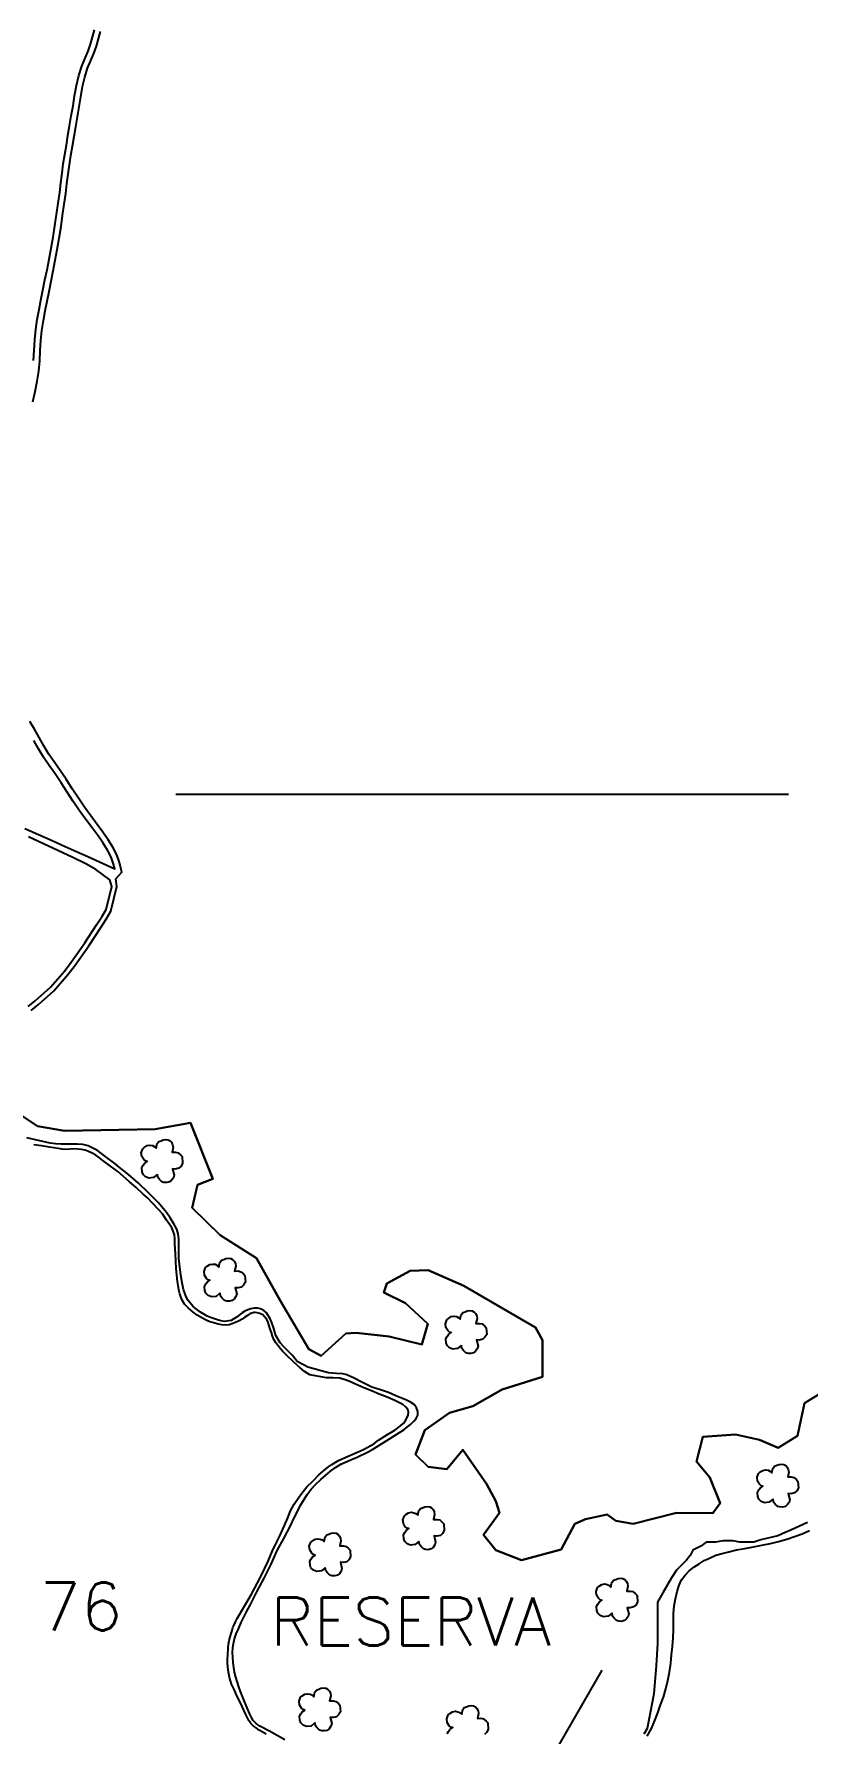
# Model space of a CAD drawing. Extents: x 739818 to 746118, y 7816232 to 7825142.
# Drawn here: x 742531 to 743156, y 7821242 to 7822615 of the extents above; entities that cross this region are included whole.
import ezdxf

# ---------------------------------------------------------------- set-up
doc = ezdxf.new("R2010")
doc.units = 0
doc.header["$MEASUREMENT"] = 0
doc.linetypes.add('CONTINUO', pattern=[0])
doc.linetypes.add('TRACO-PONTO', pattern=[94, 80, -7, 0, -7])
doc.layers.add('0114001148', color=1, linetype='Continuous', lineweight=25)
doc.layers.add('TEXTO_DIVERSOS', color=7, linetype='Continuous', lineweight=5)
for name, color, linetype in [('0114001148043', 5, 'Continuous'), ('0114001148044', 5, 'Continuous'), ('0114001148064', 5, 'Continuous'), ('0114001148076', 5, 'Continuous'), ('_SIMBOLO ARVORE', 118, 'Continuous'), ('MALHA', 8, 'Continuous'), ('REDE_DE_LUZ', 6, 'Continuous'), ('RESERVA', 3, 'Continuous'), ('TEXTO_NUN_TAL', 7, 'Continuous')]:
    doc.layers.add(name, color=color, linetype=linetype)
doc.styles.add('Simplex', font='simplex.shx')

msp = doc.modelspace()

# ---------------------------------------------------------------- linework, layer by layer
at = {"layer": '0114001148', "linetype": 'Continuous'}
for points in [[(742530, 7822317.4), (742532, 7822325.7), (742533.6, 7822334), (742534.8, 7822342.1), (742535.6, 7822350.4), (742536, 7822358.7), (742536.5, 7822366.9), (742537.3, 7822375), (742538.5, 7822383), (742540, 7822390.8), (742541.5, 7822398.6), (742543.1, 7822406.6), (742544.7, 7822414.8), (742546.4, 7822423.2), (742548, 7822431.7), (742549.7, 7822440.5), (742551.3, 7822449.6), (742552.8, 7822458.9), (742554.1, 7822468), (742555.4, 7822477.1), (742556.6, 7822485.7), (742557.6, 7822493.8), (742558.6, 7822501.3), (742559.6, 7822508.8), (742560.7, 7822516.3), (742562, 7822523.9), (742563.4, 7822531.6), (742564.7, 7822539.6), (742566, 7822547.6), (742567.4, 7822555.6), (742568.8, 7822563.8), (742570.2, 7822572), (742572, 7822579.7), (742574.3, 7822586.8), (742576.8, 7822593), (742579.2, 7822598.9), (742581.4, 7822604.7), (742583.2, 7822610.7), (742584.7, 7822616.6)], [(742528.6, 7821825.6), (742534.5, 7821830.3), (742547, 7821841.5), (742558.6, 7821854.9), (742564.3, 7821862.2), (742575.4, 7821877.8), (742585, 7821892.5), (742589.2, 7821899.2), (742593.1, 7821905.7), (742598, 7821925.6), (742597.1, 7821931.9), (742601.9, 7821937.4), (742601.5, 7821939.3), (742600, 7821945.2), (742597.9, 7821951.4), (742594.8, 7821957.5), (742591, 7821963.5), (742586.7, 7821969.5), (742582, 7821975.9), (742577, 7821982.7), (742571.9, 7821989.8), (742566.8, 7821997.1), (742561.9, 7822004.7), (742557, 7822012.3), (742552.1, 7822019.5), (742547.2, 7822026.3), (742542.8, 7822032.9), (742538.9, 7822039.4), (742535.2, 7822046.1), (742531.4, 7822052.7), (742527.6, 7822059.1)]]:
    msp.add_lwpolyline(points, dxfattribs=at)
at = {"layer": '0114001148', "linetype": 'ByBlock'}
msp.add_lwpolyline([(743174.7, 7821521), (743153.7, 7821508.1), (743148.1, 7821481.7), (743132.4, 7821472.1), (743117.5, 7821478.5), (743097.9, 7821482.9), (743071.5, 7821480.9), (743066.5, 7821461), (743077.3, 7821448), (743085.6, 7821427.5), (743079.8, 7821419.3), (743050.4, 7821419.7), (743015.3, 7821410.7), (743001.4, 7821413.1), (742994.4, 7821418.3), (742976.8, 7821414.4), (742968, 7821410.7), (742957, 7821390), (742925, 7821381.4), (742904.3, 7821389.4), (742894.4, 7821401.8), (742907.2, 7821419.5), (742904.2, 7821429.1), (742896.8, 7821443.1), (742877.6, 7821470.5), (742864.7, 7821454.9), (742849.6, 7821456.8), (742839.3, 7821466.7), (742846.8, 7821486.4), (742866.8, 7821500.4), (742885.8, 7821505.9), (742909.3, 7821519.3), (742942.1, 7821529.6), (742942, 7821559.1), (742936.4, 7821569.4), (742878.5, 7821602.9), (742849.6, 7821615.7), (742834.9, 7821615), (742816.1, 7821605), (742813.7, 7821597.7), (742831.2, 7821588.9), (742849.4, 7821572.2), (742844.4, 7821555.5), (742818, 7821562), (742791.4, 7821565.1), (742782.9, 7821564.5), (742763.2, 7821546.5), (742753, 7821551.7), (742729.8, 7821591.1), (742710.9, 7821625.3), (742681.5, 7821643.9), (742658.8, 7821666), (742663, 7821684.6), (742675.5, 7821689.4), (742657.5, 7821734.7), (742629, 7821729.6), (742555.7, 7821728.2), (742533.9, 7821731.9), (742511.1, 7821747)], dxfattribs=at)
at = {"layer": '0114001148043', "linetype": 'Continuous'}
for points in [[(742530.6, 7822350.7), (742531, 7822359), (742531.5, 7822367.3), (742532.3, 7822375.7), (742533.6, 7822383.9), (742535.1, 7822391.8), (742536.6, 7822399.6), (742538.2, 7822407.5), (742539.8, 7822415.8), (742541.5, 7822424.1), (742543.1, 7822432.6), (742544.8, 7822441.4), (742546.4, 7822450.4), (742547.8, 7822459.6), (742549.1, 7822468.7), (742550.4, 7822477.8), (742551.7, 7822486.4), (742552.7, 7822494.4), (742553.6, 7822502), (742554.6, 7822509.5), (742555.8, 7822517.1), (742557.1, 7822524.8), (742558.4, 7822532.4), (742559.7, 7822540.4), (742561.1, 7822548.5), (742562.5, 7822556.5), (742563.8, 7822564.6), (742565.3, 7822572.9), (742567.1, 7822581.1), (742569.6, 7822588.5), (742572.2, 7822595), (742574.6, 7822600.7), (742576.6, 7822606.3), (742578.3, 7822612), (742579.9, 7822617.9)], [(742523.4, 7821972.6), (742534.6, 7821967.7), (742545.6, 7821962.8), (742556.1, 7821958.1), (742565.8, 7821953.7), (742574.4, 7821949.9), (742596.2, 7821939.9), (742596.2, 7821939.9), (742595.2, 7821943.8), (742593.3, 7821949.4), (742590.4, 7821955.1), (742586.8, 7821960.7), (742582.7, 7821966.6), (742578, 7821973), (742572.9, 7821979.7), (742567.8, 7821986.9), (742562.6, 7821994.4), (742557.7, 7822002), (742552.9, 7822009.5), (742548, 7822016.7), (742543.1, 7822023.5), (742538.5, 7822030.2), (742534.5, 7822036.9), (742530.8, 7822043.7)]]:
    msp.add_lwpolyline(points, dxfattribs=at)
at = {"layer": '0114001148044', "linetype": 'CONTINUO'}
msp.add_lwpolyline([(742526.2, 7821828.8), (742531.9, 7821833.4), (742544.2, 7821844.3), (742555.5, 7821857.4), (742561.1, 7821864.6), (742572.1, 7821880.1), (742581.6, 7821894.7), (742585.8, 7821901.3), (742589.4, 7821907.2), (742593.9, 7821925.6), (742592.3, 7821931.2), (742580.8, 7821939.3), (742572.8, 7821944), (742562.4, 7821949.2), (742526.6, 7821965.7)], dxfattribs=at)
at = {"layer": '0114001148064'}
msp.add_lwpolyline([(743026.5, 7821239.2), (743030, 7821245.3), (743032.9, 7821251.8), (743035.3, 7821258.1), (743037.5, 7821264.4), (743039.7, 7821270.6), (743041.7, 7821277.3), (743043.4, 7821284.1), (743044.7, 7821290.9), (743045.6, 7821298), (743046.3, 7821304.9), (743047, 7821311.7), (743047.6, 7821318.5), (743048, 7821325.3), (743048, 7821332), (743047.9, 7821338.3), (743048.5, 7821344.4), (743049.6, 7821350.2), (743050.9, 7821355.9), (743052.4, 7821361.1), (743054.4, 7821365.5), (743057.2, 7821369.2), (743060.6, 7821372.6), (743064.4, 7821375.7), (743068.5, 7821378.4), (743072.8, 7821381), (743077.4, 7821383.3), (743082.2, 7821385.3), (743087.3, 7821386.8), (743092.7, 7821388.2), (743098.9, 7821389.6), (743105.6, 7821390.8), (743112.5, 7821392.2), (743119.4, 7821393.5), (743126.2, 7821394.8), (743132.8, 7821396.5), (743139.4, 7821398.3), (743145.7, 7821400.5), (743151.8, 7821402.7), (743157.7, 7821405.4)], dxfattribs=at)
at = {"layer": '0114001148076', "linetype": 'ByBlock'}
msp.add_lwpolyline([(742718.7, 7821240.8), (742712.9, 7821244.1), (742710.4, 7821245.8), (742708.2, 7821247.5), (742706.3, 7821249.4), (742704.6, 7821251.7), (742703.2, 7821254.5), (742701.9, 7821257.3), (742700.6, 7821260.2), (742697.8, 7821266.1), (742695.2, 7821271.2), (742692.9, 7821276.2), (742690.7, 7821281.1), (742689.7, 7821283.7), (742689, 7821286.6), (742688.5, 7821289.5), (742688, 7821292.4), (742687.6, 7821295.3), (742687.4, 7821298.3), (742687.4, 7821301.4), (742687.6, 7821304.5), (742688, 7821310.4), (742688.3, 7821313.5), (742688.7, 7821316.4), (742689.4, 7821319.3), (742690.2, 7821322), (742691, 7821324.6), (742691.8, 7821326.9), (742692.8, 7821329.2), (742693.9, 7821331.5), (742695.2, 7821334.1), (742696.8, 7821337), (742698.6, 7821340), (742702.1, 7821346.1), (742706.7, 7821353.9), (742711.5, 7821362.9), (742714.9, 7821369.2), (742720.2, 7821380.6), (742723.4, 7821388.3), (742727.2, 7821396.1), (742729.6, 7821401), (742733.5, 7821409.3), (742736, 7821415.6), (742738.4, 7821421.3), (742741.3, 7821426.5), (742742.9, 7821429), (742746.7, 7821434.4), (742751.5, 7821440.6), (742756.5, 7821445.5), (742761.1, 7821450.4), (742766.5, 7821454.9), (742769.1, 7821456.8), (742771.7, 7821458.6), (742777, 7821461.8), (742782.6, 7821464.4), (742791, 7821468), (742797.2, 7821470.8), (742805.6, 7821475.4), (742809.5, 7821478.2), (742816.8, 7821483), (742822.6, 7821486.4), (742827.3, 7821489.9), (742829.4, 7821491.7), (742831.1, 7821493.7), (742832.4, 7821496), (742833.4, 7821498.4), (742833.7, 7821500.8), (742833.2, 7821503.1), (742831.6, 7821505.1), (742829, 7821507), (742825.9, 7821508.7), (742822.7, 7821510.3), (742816.3, 7821513.1), (742808.7, 7821516), (742805, 7821517.5), (742797.5, 7821520.5), (742790.4, 7821523.7), (742787.2, 7821525.2), (742784, 7821526.6), (742778.1, 7821528.4), (742772.6, 7821528.7), (742767.5, 7821528.8), (742754, 7821531.1), (742749.6, 7821533.9), (742745.9, 7821537), (742741.2, 7821541.1), (742734.5, 7821547.6), (742732.2, 7821549.9), (742730.2, 7821552.1), (742728.2, 7821554.4), (742726.4, 7821556.9), (742724.9, 7821559.6), (742723.7, 7821562.4), (742722.8, 7821565.2), (742721.9, 7821567.9), (742720.3, 7821573.4), (742719.2, 7821575.7), (742717.6, 7821577.7), (742715.8, 7821579.5), (742713.6, 7821580.7), (742711.3, 7821581.3), (742709.7, 7821581.5), (742708.8, 7821581.5), (742706.9, 7821581), (742705.3, 7821580.3), (742703.5, 7821579.1), (742701.4, 7821577.7), (742699.1, 7821576.1), (742696.7, 7821574.8), (742694.4, 7821573.7), (742691.7, 7821572.6), (742688.7, 7821571.6), (742685.7, 7821571.2), (742682.7, 7821571.4), (742679.7, 7821572), (742676.4, 7821573), (742673.2, 7821574), (742670, 7821575.3), (742666.5, 7821577.1), (742662.9, 7821579.2), (742659.3, 7821581.9), (742655.7, 7821585.1), (742652.7, 7821588.3), (742650.8, 7821591.4), (742649.6, 7821594), (742648.7, 7821596.6), (742648, 7821599.8), (742647.4, 7821603.2), (742647, 7821606.6), (742645.8, 7821617), (742645.2, 7821628.9), (742644.9, 7821637), (742644.8, 7821640.9), (742644.4, 7821644.3), (742643.5, 7821647.3), (742642.3, 7821649.9), (742640.8, 7821652.2), (742638, 7821656.2), (742634.7, 7821661.1), (742631.4, 7821664.9), (742627, 7821669.6), (742622.3, 7821674.4), (742619.3, 7821677.1), (742613.6, 7821682.4), (742608.2, 7821687.1), (742598.7, 7821695.4), (742592.8, 7821699.7), (742586.7, 7821704.3), (742583.9, 7821706.5), (742581, 7821708.5), (742578, 7821710.1), (742575, 7821711.5), (742572.2, 7821712.5), (742569.4, 7821713.2), (742566.3, 7821713.5), (742563.3, 7821713.6), (742557.3, 7821713.3), (742553.8, 7821713.5), (742550.4, 7821714.1), (742547.1, 7821714.6), (742543.6, 7821715), (742536.9, 7821716.1), (742530.7, 7821717)], dxfattribs=at)
at = {"layer": '_SIMBOLO ARVORE', "linetype": 'CONTINUO'}
for points in [[(742630.6, 7821693, 0), (742627.6, 7821690.5, 0), (742623.8, 7821690.1, 0), (742621, 7821691.1, 0), (742619.1, 7821693, 0), (742618.3, 7821695.2, 0), (742618.1, 7821698.4, 0), (742619.1, 7821700.4, 0), (742620.2, 7821701.9, 0), (742622.4, 7821703.4, 0), (742621, 7821703.9, 0), (742619.6, 7821705, 0), (742618, 7821707.6, 0), (742617.7, 7821710.6, 0), (742618.9, 7821713.8, 0), (742620.1, 7821714.9, 0), (742622.4, 7821716.3, 0), (742624.7, 7821716.6, 0), (742626.6, 7821716.4, 0), (742628.1, 7821715.7, 0), (742629.7, 7821714.2, 0), (742630.2, 7821717, 0), (742630.6, 7821718.1, 0), (742631.9, 7821719.6, 0), (742633.7, 7821720.3, 0), (742635.4, 7821721.1, 0), (742637.4, 7821721.3, 0), (742639.3, 7821721, 0), (742640.9, 7821720.2, 0), (742642, 7821719, 0), (742643, 7821717, 0), (742643.4, 7821714.8, 0), (742642.5, 7821710.9, 0), (742645.2, 7821711, 0), (742647.5, 7821710.4, 0), (742649.6, 7821708.7, 0), (742650.8, 7821707.4, 0), (742651.1, 7821702, 0), (742649.8, 7821699.6, 0), (742648, 7821698, 0), (742645.3, 7821697.3, 0), (742642.9, 7821697.5, 0), (742644.2, 7821692.5, 0), (742643.6, 7821690.3, 0), (742642.1, 7821688.3, 0), (742640.5, 7821687, 0), (742638.3, 7821686.5, 0), (742636, 7821686.6, 0), (742634.3, 7821687.1, 0), (742632.4, 7821689, 0), (742631.1, 7821690.7, 0), (742630.7, 7821693.3, 0)], [(742681.2, 7821597.1, 0), (742678.2, 7821594.5, 0), (742674.4, 7821594.1, 0), (742671.7, 7821595.2, 0), (742669.8, 7821597.1, 0), (742669, 7821599.2, 0), (742668.7, 7821602.4, 0), (742669.8, 7821604.5, 0), (742670.9, 7821606, 0), (742673.1, 7821607.5, 0), (742671.7, 7821607.9, 0), (742670.3, 7821609, 0), (742668.7, 7821611.6, 0), (742668.4, 7821614.6, 0), (742669.6, 7821617.8, 0), (742670.8, 7821619, 0), (742673, 7821620.3, 0), (742675.4, 7821620.6, 0), (742677.3, 7821620.4, 0), (742678.8, 7821619.7, 0), (742680.4, 7821618.2, 0), (742680.9, 7821621, 0), (742681.3, 7821622.1, 0), (742682.5, 7821623.7, 0), (742684.3, 7821624.3, 0), (742686.1, 7821625.1, 0), (742688.1, 7821625.3, 0), (742690, 7821625, 0), (742691.5, 7821624.2, 0), (742692.7, 7821623, 0), (742693.7, 7821621, 0), (742694, 7821618.8, 0), (742693.1, 7821614.9, 0), (742695.9, 7821615, 0), (742698.1, 7821614.4, 0), (742700.3, 7821612.8, 0), (742701.4, 7821611.4, 0), (742701.8, 7821606, 0), (742700.4, 7821603.6, 0), (742698.7, 7821602, 0), (742695.9, 7821601.3, 0), (742693.5, 7821601.5, 0), (742694.8, 7821596.5, 0), (742694.2, 7821594.4, 0), (742692.8, 7821592.3, 0), (742691.2, 7821591.1, 0), (742688.9, 7821590.5, 0), (742686.7, 7821590.6, 0), (742685, 7821591.1, 0), (742683.1, 7821593, 0), (742681.7, 7821594.7, 0), (742681.3, 7821597.3, 0)], [(742876.3, 7821554.8, 0), (742873.3, 7821552.3, 0), (742869.5, 7821551.8, 0), (742866.8, 7821552.9, 0), (742864.9, 7821554.8, 0), (742864.1, 7821557, 0), (742863.8, 7821560.2, 0), (742864.9, 7821562.2, 0), (742866, 7821563.7, 0), (742868.2, 7821565.2, 0), (742866.8, 7821565.7, 0), (742865.4, 7821566.8, 0), (742863.8, 7821569.4, 0), (742863.5, 7821572.4, 0), (742864.7, 7821575.6, 0), (742865.9, 7821576.7, 0), (742868.1, 7821578.1, 0), (742870.5, 7821578.4, 0), (742872.4, 7821578.1, 0), (742873.9, 7821577.4, 0), (742875.5, 7821576, 0), (742876, 7821578.8, 0), (742876.4, 7821579.9, 0), (742877.6, 7821581.4, 0), (742879.4, 7821582.1, 0), (742881.2, 7821582.9, 0), (742883.2, 7821583.1, 0), (742885.1, 7821582.8, 0), (742886.6, 7821582, 0), (742887.8, 7821580.7, 0), (742888.8, 7821578.8, 0), (742889.1, 7821576.6, 0), (742888.2, 7821572.7, 0), (742891, 7821572.7, 0), (742893.2, 7821572.2, 0), (742895.4, 7821570.5, 0), (742896.5, 7821569.2, 0), (742896.9, 7821563.8, 0), (742895.5, 7821561.4, 0), (742893.8, 7821559.8, 0), (742891, 7821559.1, 0), (742888.6, 7821559.3, 0), (742889.9, 7821554.3, 0), (742889.3, 7821552.1, 0), (742887.9, 7821550.1, 0), (742886.3, 7821548.8, 0), (742884, 7821548.3, 0), (742881.8, 7821548.4, 0), (742880.1, 7821548.9, 0), (742878.2, 7821550.8, 0), (742876.8, 7821552.5, 0), (742876.4, 7821555.1, 0)], [(743128.3, 7821430.7, 0), (743125.3, 7821428.2, 0), (743121.5, 7821427.7, 0), (743118.8, 7821428.8, 0), (743116.8, 7821430.7, 0), (743116, 7821432.9, 0), (743115.8, 7821436.1, 0), (743116.9, 7821438.1, 0), (743118, 7821439.6, 0), (743120.2, 7821441.1, 0), (743118.8, 7821441.5, 0), (743117.4, 7821442.7, 0), (743115.8, 7821445.2, 0), (743115.5, 7821448.3, 0), (743116.6, 7821451.4, 0), (743117.9, 7821452.6, 0), (743120.1, 7821453.9, 0), (743122.5, 7821454.3, 0), (743124.3, 7821454, 0), (743125.8, 7821453.3, 0), (743127.5, 7821451.8, 0), (743128, 7821454.6, 0), (743128.4, 7821455.7, 0), (743129.6, 7821457.3, 0), (743131.4, 7821458, 0), (743133.2, 7821458.7, 0), (743135.2, 7821458.9, 0), (743137.1, 7821458.7, 0), (743138.6, 7821457.8, 0), (743139.7, 7821456.6, 0), (743140.7, 7821454.7, 0), (743141.1, 7821452.5, 0), (743140.2, 7821448.6, 0), (743142.9, 7821448.6, 0), (743145.2, 7821448.1, 0), (743147.3, 7821446.4, 0), (743148.5, 7821445, 0), (743148.8, 7821439.7, 0), (743147.5, 7821437.3, 0), (743145.8, 7821435.7, 0), (743143, 7821434.9, 0), (743140.6, 7821435.1, 0), (743141.9, 7821430.1, 0), (743141.3, 7821428, 0), (743139.8, 7821426, 0), (743138.3, 7821424.7, 0), (743136, 7821424.1, 0), (743133.7, 7821424.3, 0), (743132.1, 7821424.7, 0), (743130.1, 7821426.6, 0), (743128.8, 7821428.3, 0), (743128.4, 7821430.9, 0)], [(742842, 7821396.4, 0), (742839, 7821393.9, 0), (742835.2, 7821393.4, 0), (742832.5, 7821394.5, 0), (742830.6, 7821396.4, 0), (742829.8, 7821398.6, 0), (742829.5, 7821401.8, 0), (742830.6, 7821403.8, 0), (742831.7, 7821405.3, 0), (742833.9, 7821406.8, 0), (742832.5, 7821407.2, 0), (742831.1, 7821408.4, 0), (742829.5, 7821410.9, 0), (742829.2, 7821414, 0), (742830.4, 7821417.2, 0), (742831.6, 7821418.3, 0), (742833.8, 7821419.7, 0), (742836.2, 7821420, 0), (742838.1, 7821419.7, 0), (742839.6, 7821419, 0), (742841.2, 7821417.6, 0), (742841.7, 7821420.4, 0), (742842.1, 7821421.5, 0), (742843.3, 7821423, 0), (742845.1, 7821423.7, 0), (742846.9, 7821424.5, 0), (742848.9, 7821424.6, 0), (742850.8, 7821424.4, 0), (742852.3, 7821423.6, 0), (742853.5, 7821422.3, 0), (742854.4, 7821420.4, 0), (742854.8, 7821418.2, 0), (742853.9, 7821414.3, 0), (742856.7, 7821414.3, 0), (742858.9, 7821413.8, 0), (742861, 7821412.1, 0), (742862.2, 7821410.7, 0), (742862.6, 7821405.4, 0), (742861.2, 7821403, 0), (742859.5, 7821401.4, 0), (742856.7, 7821400.6, 0), (742854.3, 7821400.9, 0), (742855.6, 7821395.8, 0), (742855, 7821393.7, 0), (742853.6, 7821391.7, 0), (742852, 7821390.4, 0), (742849.7, 7821389.8, 0), (742847.5, 7821390, 0), (742845.8, 7821390.5, 0), (742843.8, 7821392.4, 0), (742842.5, 7821394.1, 0), (742842.1, 7821396.7, 0)], [(742766.3, 7821375.1, 0), (742763.3, 7821372.6, 0), (742759.5, 7821372.2, 0), (742756.8, 7821373.2, 0), (742754.8, 7821375.1, 0), (742754.1, 7821377.3, 0), (742753.8, 7821380.5, 0), (742754.9, 7821382.5, 0), (742756, 7821384, 0), (742758.2, 7821385.5, 0), (742756.8, 7821386, 0), (742755.4, 7821387.1, 0), (742753.8, 7821389.7, 0), (742753.5, 7821392.7, 0), (742754.7, 7821395.9, 0), (742755.9, 7821397, 0), (742758.1, 7821398.4, 0), (742760.5, 7821398.7, 0), (742762.4, 7821398.4, 0), (742763.9, 7821397.7, 0), (742765.5, 7821396.3, 0), (742766, 7821399.1, 0), (742766.4, 7821400.2, 0), (742767.6, 7821401.7, 0), (742769.4, 7821402.4, 0), (742771.2, 7821403.2, 0), (742773.2, 7821403.4, 0), (742775.1, 7821403.1, 0), (742776.6, 7821402.3, 0), (742777.7, 7821401.1, 0), (742778.7, 7821399.1, 0), (742779.1, 7821396.9, 0), (742778.2, 7821393, 0), (742781, 7821393, 0), (742783.2, 7821392.5, 0), (742785.3, 7821390.8, 0), (742786.5, 7821389.5, 0), (742786.8, 7821384.1, 0), (742785.5, 7821381.7, 0), (742783.8, 7821380.1, 0), (742781, 7821379.4, 0), (742778.6, 7821379.6, 0), (742779.9, 7821374.6, 0), (742779.3, 7821372.4, 0), (742777.9, 7821370.4, 0), (742776.3, 7821369.1, 0), (742774, 7821368.6, 0), (742771.8, 7821368.7, 0), (742770.1, 7821369.2, 0), (742768.1, 7821371.1, 0), (742766.8, 7821372.8, 0), (742766.4, 7821375.4, 0)], [(742998.2, 7821338.5, 0), (742995.2, 7821336, 0), (742991.4, 7821335.5, 0), (742988.6, 7821336.6, 0), (742986.7, 7821338.5, 0), (742985.9, 7821340.6, 0), (742985.7, 7821343.9, 0), (742986.7, 7821345.9, 0), (742987.8, 7821347.4, 0), (742990, 7821348.9, 0), (742988.6, 7821349.3, 0), (742987.3, 7821350.5, 0), (742985.6, 7821353, 0), (742985.3, 7821356.1, 0), (742986.5, 7821359.2, 0), (742987.7, 7821360.4, 0), (742990, 7821361.7, 0), (742992.3, 7821362.1, 0), (742994.2, 7821361.8, 0), (742995.7, 7821361.1, 0), (742997.3, 7821359.6, 0), (742997.8, 7821362.4, 0), (742998.2, 7821363.5, 0), (742999.5, 7821365.1, 0), (743001.3, 7821365.7, 0), (743003.1, 7821366.5, 0), (743005, 7821366.7, 0), (743006.9, 7821366.4, 0), (743008.5, 7821365.6, 0), (743009.6, 7821364.4, 0), (743010.6, 7821362.4, 0), (743011, 7821360.3, 0), (743010.1, 7821356.4, 0), (743012.8, 7821356.4, 0), (743015.1, 7821355.9, 0), (743017.2, 7821354.2, 0), (743018.4, 7821352.8, 0), (743018.7, 7821347.5, 0), (743017.4, 7821345.1, 0), (743015.6, 7821343.5, 0), (743012.9, 7821342.7, 0), (743010.5, 7821342.9, 0), (743011.8, 7821337.9, 0), (743011.2, 7821335.8, 0), (743009.7, 7821333.7, 0), (743008.1, 7821332.5, 0), (743005.9, 7821331.9, 0), (743003.6, 7821332.1, 0), (743001.9, 7821332.5, 0), (743000, 7821334.4, 0), (742998.7, 7821336.1, 0), (742998.3, 7821338.7, 0)], [(742758, 7821249.8, 0), (742755, 7821247.3, 0), (742751.2, 7821246.8, 0), (742748.5, 7821247.9, 0), (742746.6, 7821249.8, 0), (742745.8, 7821252, 0), (742745.6, 7821255.2, 0), (742746.6, 7821257.2, 0), (742747.7, 7821258.7, 0), (742749.9, 7821260.2, 0), (742748.5, 7821260.7, 0), (742747.1, 7821261.8, 0), (742745.5, 7821264.4, 0), (742745.2, 7821267.4, 0), (742746.4, 7821270.6, 0), (742747.6, 7821271.7, 0), (742749.8, 7821273.1, 0), (742752.2, 7821273.4, 0), (742754.1, 7821273.1, 0), (742755.6, 7821272.4, 0), (742757.2, 7821271, 0), (742757.7, 7821273.8, 0), (742758.1, 7821274.9, 0), (742759.3, 7821276.4, 0), (742761.1, 7821277.1, 0), (742762.9, 7821277.9, 0), (742764.9, 7821278.1, 0), (742766.8, 7821277.8, 0), (742768.3, 7821277, 0), (742769.5, 7821275.7, 0), (742770.5, 7821273.8, 0), (742770.8, 7821271.6, 0), (742769.9, 7821267.7, 0), (742772.7, 7821267.7, 0), (742774.9, 7821267.2, 0), (742777.1, 7821265.5, 0), (742778.2, 7821264.2, 0), (742778.6, 7821258.8, 0), (742777.2, 7821256.4, 0), (742775.5, 7821254.8, 0), (742772.7, 7821254.1, 0), (742770.3, 7821254.3, 0), (742771.6, 7821249.3, 0), (742771, 7821247.1, 0), (742769.6, 7821245.1, 0), (742768, 7821243.8, 0), (742765.7, 7821243.3, 0), (742763.5, 7821243.4, 0), (742761.8, 7821243.9, 0), (742759.9, 7821245.8, 0), (742758.5, 7821247.5, 0), (742758.1, 7821250.1, 0)], [(742865, 7821241, 0), (742866.1, 7821243, 0), (742867.2, 7821244.5, 0), (742869.4, 7821246, 0), (742868, 7821246.5, 0), (742866.6, 7821247.6, 0), (742865, 7821250.2, 0), (742864.7, 7821253.2, 0), (742865.8, 7821256.4, 0), (742867.1, 7821257.5, 0), (742869.3, 7821258.9, 0), (742871.7, 7821259.2, 0), (742873.6, 7821258.9, 0), (742875, 7821258.2, 0), (742876.7, 7821256.8, 0), (742877.2, 7821259.6, 0), (742877.6, 7821260.7, 0), (742878.8, 7821262.2, 0), (742880.6, 7821262.9, 0), (742882.4, 7821263.7, 0), (742884.4, 7821263.9, 0), (742886.3, 7821263.6, 0), (742887.8, 7821262.8, 0), (742888.9, 7821261.6, 0), (742889.9, 7821259.6, 0), (742890.3, 7821257.4, 0), (742889.4, 7821253.5, 0), (742892.1, 7821253.6, 0), (742894.4, 7821253, 0), (742896.5, 7821251.3, 0), (742897.7, 7821250, 0), (742898, 7821244.6, 0), (742896.7, 7821242.2, 0), (742895, 7821240.6, 0)]]:
    msp.add_polyline3d(points, dxfattribs=at)
at = {"layer": 'MALHA', "linetype": 'ByBlock'}
msp.add_lwpolyline([(743140.8, 7822000), (742645.7, 7822000)], dxfattribs=at)
at = {"layer": 'REDE_DE_LUZ', "linetype": 'TRACO-PONTO'}
msp.add_lwpolyline([(742990, 7821292.5), (742775.5, 7820919.8), (742764.5, 7820913.6), (742645.6, 7820952.1), (742532.2, 7820989.9), (742411.2, 7821027.4), (742309.4, 7821005.4), (742197.3, 7820978.4), (741976.5, 7820925.4)], dxfattribs=at)
at = {"layer": 'RESERVA'}
for points in [[(742511.1, 7821747), (742533.9, 7821731.9), (742555.7, 7821728.2), (742629, 7821729.6), (742657.5, 7821734.7), (742675.5, 7821689.4), (742663, 7821684.6), (742658.8, 7821666), (742681.5, 7821643.9), (742710.9, 7821625.3), (742729.8, 7821591.1), (742753, 7821551.7), (742763.2, 7821546.5), (742782.9, 7821564.5), (742791.4, 7821565.1), (742818, 7821562), (742844.4, 7821555.5), (742849.4, 7821572.2), (742831.2, 7821588.9), (742813.7, 7821597.7), (742816.1, 7821605), (742834.9, 7821615), (742849.6, 7821615.7), (742878.5, 7821602.9), (742936.4, 7821569.4), (742942, 7821559.1), (742942.1, 7821529.6), (742909.3, 7821519.3), (742885.8, 7821505.9), (742866.8, 7821500.4), (742846.8, 7821486.4), (742839.3, 7821466.7), (742849.6, 7821456.8), (742864.7, 7821454.9), (742877.6, 7821470.5), (742896.8, 7821443.1), (742904.2, 7821429.1), (742907.2, 7821419.5), (742894.4, 7821401.8), (742904.3, 7821389.4), (742925, 7821381.4), (742957, 7821390), (742968, 7821410.7), (742976.8, 7821414.4), (742994.4, 7821418.3), (743001.4, 7821413.1), (743015.3, 7821410.7), (743050.4, 7821419.7), (743079.8, 7821419.3), (743085.6, 7821427.5), (743077.3, 7821448), (743066.5, 7821461), (743071.5, 7821480.9), (743097.9, 7821482.9), (743117.5, 7821478.5), (743132.4, 7821472.1), (743148.1, 7821481.7), (743153.7, 7821508.1), (743174.7, 7821521)], [(742733.6, 7821236.2), (742721.2, 7821243.1), (742713.4, 7821247.2), (742710.4, 7821249.3), (742708.2, 7821251.7), (742706.7, 7821254.2), (742705.4, 7821257), (742701.1, 7821267.1), (742697.9, 7821275.2), (742696.5, 7821279), (742694.1, 7821286.9), (742693.1, 7821290.8), (742692.4, 7821294.7), (742691.9, 7821298.7), (742691.6, 7821302.9), (742691.4, 7821306.8), (742691.6, 7821310.4), (742692.1, 7821314), (742693.1, 7821317.7), (742694.5, 7821321.9), (742696.4, 7821326.4), (742698.5, 7821331), (742703.1, 7821340.1), (742705.7, 7821345), (742711.2, 7821355.8), (742717.1, 7821366.8), (742722.7, 7821378.2), (742727.6, 7821389.1), (742732.8, 7821398.8), (742738.5, 7821409.5), (742741.1, 7821414.9), (742743.7, 7821420.2), (742746.1, 7821425.3), (742751.8, 7821434.4), (742755.1, 7821438.7), (742758.9, 7821442.7), (742762.9, 7821446.5), (742766.8, 7821450), (742770.7, 7821453.3), (742774.7, 7821456.3), (742778.9, 7821458.8), (742783.3, 7821460.8), (742787.7, 7821462.6), (742792.2, 7821464.5), (742801.1, 7821468.9), (742805.4, 7821471.4), (742813.9, 7821476.8), (742818.2, 7821479.5), (742818.2, 7821479.5), (742826.3, 7821484.4), (742829.8, 7821486.6), (742835.6, 7821491.3), (742837.9, 7821493.6), (742839.8, 7821495.8), (742841.1, 7821498.5), (742841.2, 7821501.4), (742840.2, 7821504.4), (742838.2, 7821507), (742835.4, 7821509.1), (742832.1, 7821510.7), (742828.8, 7821512), (742823.3, 7821514.1), (742817.4, 7821516.7), (742811, 7821519.1), (742804.1, 7821521.2), (742795.3, 7821525.4), (742789.8, 7821528.5), (742783.8, 7821531.2), (742780.7, 7821531.9), (742775.5, 7821532.2), (742768.9, 7821532.7), (742752.4, 7821537.3), (742749.4, 7821539), (742743.8, 7821542), (742739.9, 7821546.6), (742733.1, 7821553.4), (742730, 7821556.9), (742726.4, 7821563), (742725.5, 7821565.7), (742724.8, 7821568.5), (742723, 7821573.9), (742721.9, 7821576.3), (742718.9, 7821581.2), (742716.6, 7821583.2), (742714.1, 7821584.4), (742711.5, 7821584.9), (742708.8, 7821584.9), (742706.2, 7821584.4), (742703.8, 7821583.6), (742701.5, 7821582.5), (742699.1, 7821581.1), (742694.7, 7821577.8), (742692.5, 7821576.3), (742690.2, 7821575.1), (742684.9, 7821574.3), (742682, 7821574.7), (742679.2, 7821575.4), (742673.5, 7821577.4), (742670.8, 7821578.6), (742665.6, 7821581.6), (742661.3, 7821584.9), (742659.3, 7821586.7), (742655.5, 7821591.1), (742653.9, 7821594), (742651.9, 7821600), (742650.8, 7821605.4), (742649.6, 7821611.6), (742648.5, 7821620.5), (742648.1, 7821625), (742648, 7821629.2), (742648.1, 7821636.7), (742648.1, 7821640.7), (742647.6, 7821644.9), (742646.3, 7821648.7), (742644.1, 7821653.1), (742641.1, 7821657.9), (742638, 7821662.3), (742631.6, 7821670.1), (742623.4, 7821678.2), (742615.4, 7821685.9), (742607.4, 7821692.9), (742599.8, 7821699), (742596.2, 7821701.8), (742589.1, 7821707.3), (742582.3, 7821712.3), (742574.6, 7821716.2), (742574.6, 7821716.2), (742570.4, 7821717.1), (742566.1, 7821717.5), (742557.4, 7821717.4), (742552.9, 7821717.5), (742548.5, 7821717.7), (742543.9, 7821718.4), (742534.5, 7821720.5), (742525.2, 7821722.7)], [(743156.1, 7821411.8), (743143.2, 7821405.8), (743138.2, 7821403.8), (743132.3, 7821400.9), (743127.6, 7821400), (743118.5, 7821397.9), (743112.7, 7821396), (743101.2, 7821396), (743096.2, 7821397), (743087.8, 7821397), (743081.8, 7821396), (743074.3, 7821396), (743069.9, 7821392.7), (743063.5, 7821389.5), (743061.3, 7821385.1), (743058.5, 7821381.3), (743050.4, 7821373.3), (743046.3, 7821367.1), (743039.3, 7821355), (743035, 7821347.5), (743035, 7821314.1), (743034, 7821296.1), (743032, 7821273.3), (743028, 7821252.4), (743026.5, 7821245.3), (743024, 7821240.8)]]:
    msp.add_lwpolyline(points, dxfattribs=at)

# ---------------------------------------------------------------- texts
at = {"layer": 'TEXTO_DIVERSOS', "linetype": 'Continuous', "style": 'Simplex'}
msp.add_text('RESERVA', height=39, dxfattribs=at).set_placement((742721.8, 7821312.3))
at = {"layer": 'TEXTO_NUN_TAL', "linetype": 'Continuous', "style": 'Simplex'}
msp.add_text('76', height=39, dxfattribs=at).set_placement((742535.4, 7821324.4))

doc.saveas('drawing.dxf')
